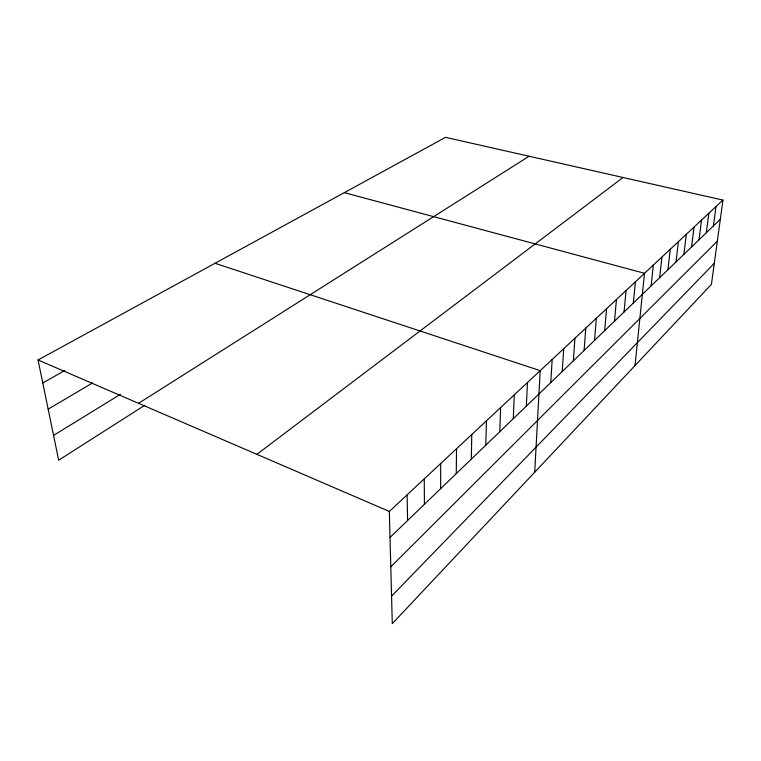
<?xml version="1.0" encoding="UTF-8"?>
<svg xmlns="http://www.w3.org/2000/svg" width="761" height="761" viewBox="0 0 761 761"><rect width="100%" height="100%" fill="white"/><g stroke="black" fill="none" stroke-linecap="round" stroke-linejoin="round"><path stroke-width="1.14" d="M440.648 488.667L440.705 463.506M456.258 473.627L456.533 448.733M471.306 459.13L471.772 434.512M485.803 445.166L486.46 420.804M499.796 431.687L500.614 407.601M513.295 418.683L514.274 394.845M526.336 406.127L527.459 382.545M534.717 472.22L540.196 370.655L215.021 263.287M550.774 382.583L552.153 359.496M562.227 371.539L563.73 348.7M573.337 360.847L574.936 338.236M584.096 350.479L585.799 328.096M594.541 340.424L596.329 318.269M604.672 330.664L606.546 308.728M614.498 321.19L616.458 299.482M624.049 311.991L626.084 290.502M633.323 303.059L635.435 281.77M635.016 365.575L644.51 273.294L344.324 192.647M651.112 285.917L653.347 265.056M659.644 277.708L661.927 257.047M667.949 269.708L670.279 249.247M676.025 261.927L678.412 241.665M683.892 254.345L686.327 234.274M691.559 246.964L694.032 227.082M699.026 239.772L701.537 220.072M706.303 232.752L708.862 213.242M713.409 225.912L715.996 206.583M722.95 200.095L711.43 284.329L392.286 623.659L389.337 511.449L722.95 200.095L445.546 137.341L38.05 359.972L58.664 460.215L144.913 405.194M391.563 596.158L714.303 263.306M390.793 566.85L717.328 241.18M390.022 537.437L720.334 219.244M256.895 454.336L623.05 177.494M138.569 403.311L529.104 156.243M53.565 435.425L120.39 394.331M48.171 409.171L92.652 382.888M42.778 382.973L64.809 370.483M38.05 359.972L389.337 511.449M407.145 494.821L407.563 520.534M424.257 478.859L424.429 504.286"/></g></svg>
